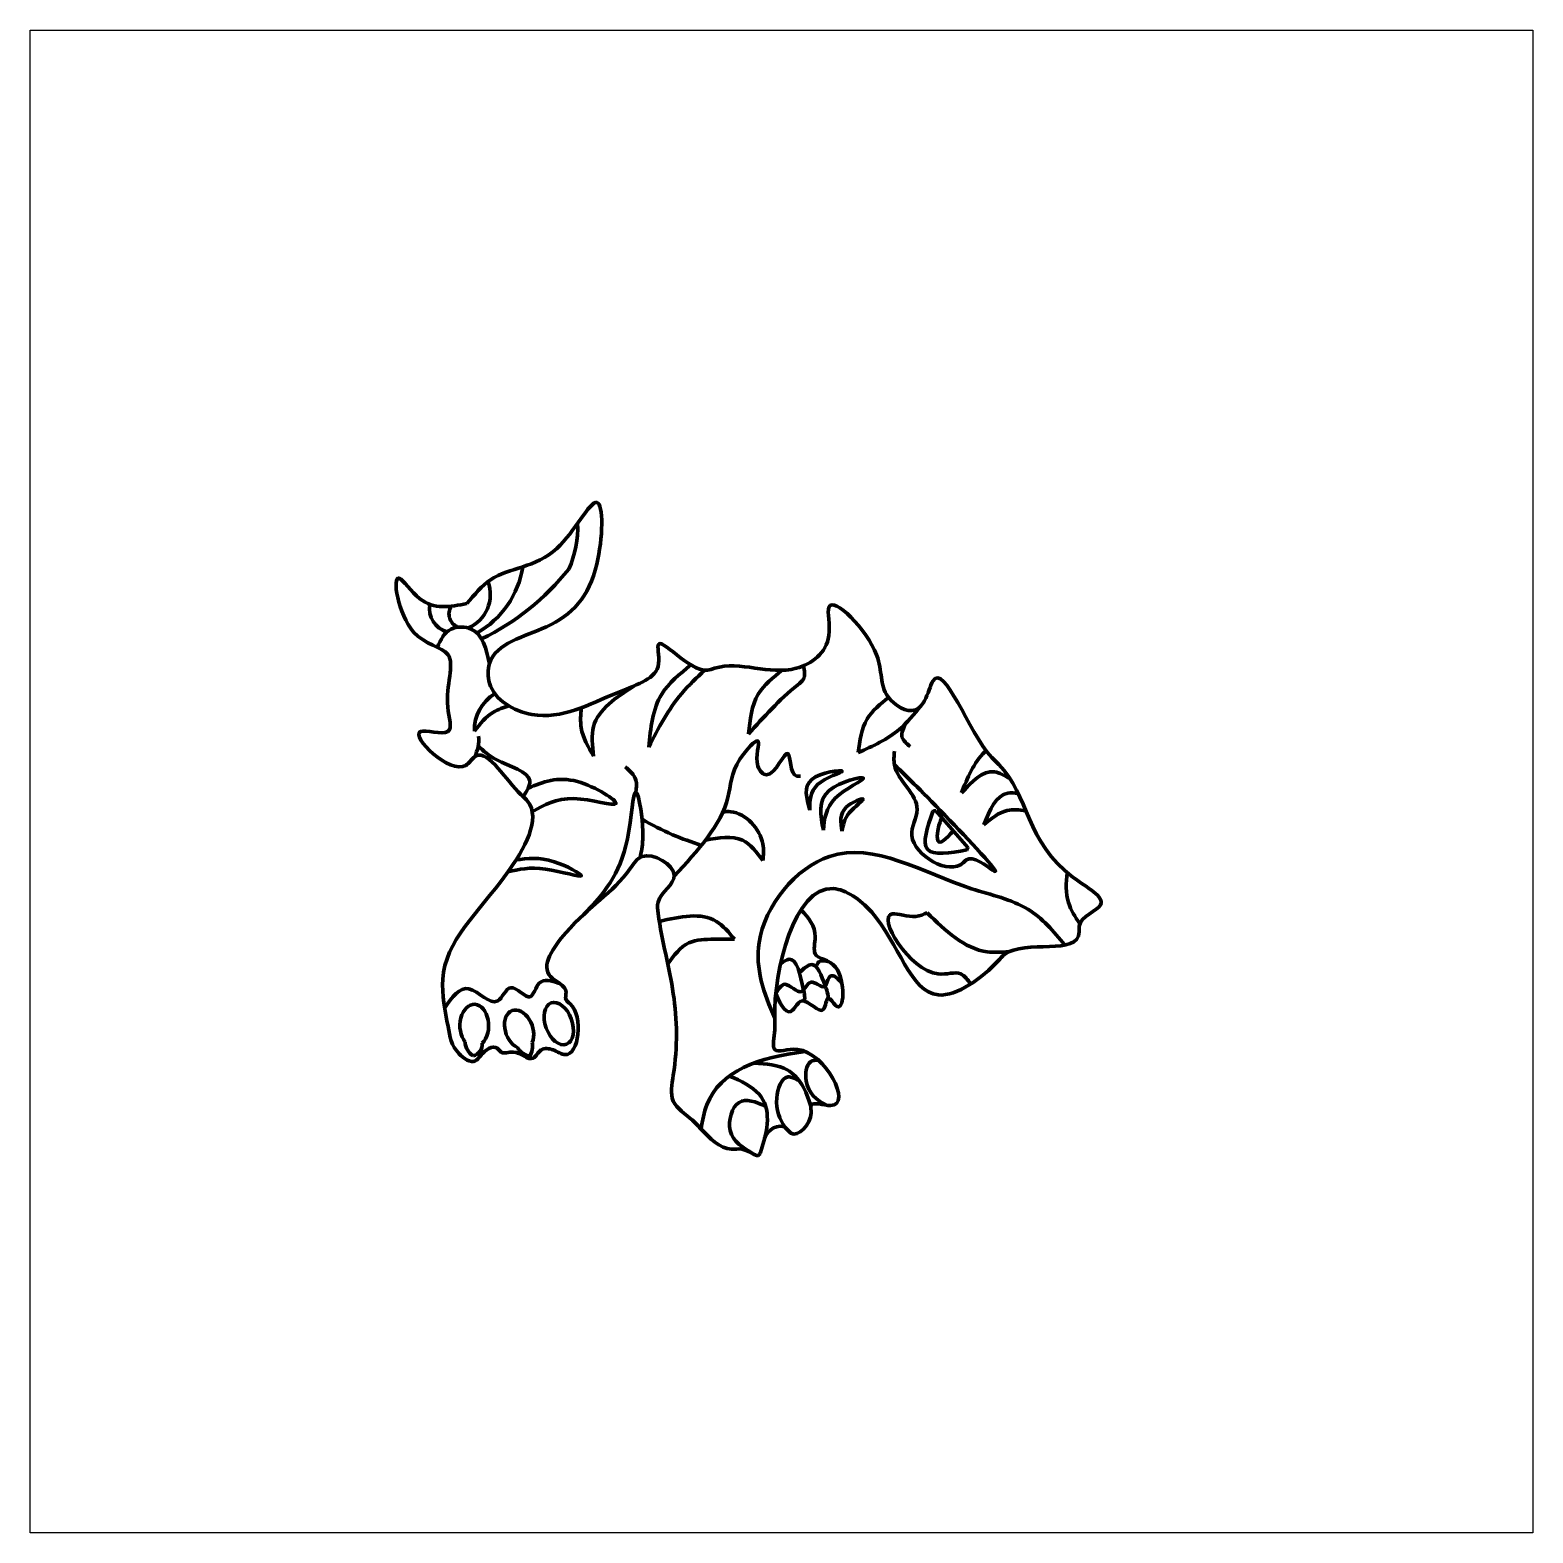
# Model space of a CAD drawing. Header units: millimetres. Extents: x 349 to 37728, y 366 to 37744.
import ezdxf

# ---------------------------------------------------------------- set-up
doc = ezdxf.new("R2010")
doc.units = ezdxf.units.MM
picture_1 = doc.add_image_def('image1.png', size_in_pixel=(300, 300))

msp = doc.modelspace()

# ---------------------------------------------------------------- linework, layer by layer
at = {"lineweight": 100}
for p, q in [((22880, 18322), (23617, 17478)), ((23617, 17478), (23670, 17417)), ((13496, 14042), (13523, 14034))]:
    msp.add_line(p, q, dxfattribs=at)
for centre, radius, start, end in [((11338, 25394), 2632, 336.2841, 1.8087), ((10328, 24753), 2305, 299.6194, 351.0894), ((8823, 28264), 6299, 295.9511, 321.4113), ((10890, 23708), 906, 293.0403, 20.3939), ((10880, 23351), 597, 169.4495, 254.2968), ((11125, 23226), 357, 147.9274, 248.7316), ((12465, 20331), 1065, 121.4815, 181.2655), ((10561, 20102), 948, 332.872, 4.8577), ((11612, 12601), 444, 183.2862, 236.8003), ((11286, 12529), 311, 285.5607, 2.8722), ((12889, 12699), 495, 212.0586, 257.0351), ((12342, 12471), 504, 329.6784, 11.0263)]:
    msp.add_arc(centre, radius, start, end, dxfattribs=at)
for centre, major_axis, ratio, start_param, end_param in [((11397, 12984), (0, 530), 0.674974, 3.734006, 8.734174), ((12512, 12886), (-177, 469), 0.677207, 3.742039, 8.797232)]:
    msp.add_ellipse(centre, major_axis=major_axis, ratio=ratio, start_param=start_param, end_param=end_param, dxfattribs=at)
msp.add_ellipse((13499, 13034), major_axis=(-190, 514), ratio=0.607099, dxfattribs=at)
for points, knots in [([(11214, 23481), (11399, 23701), (11991, 24407), (13446, 24331), (14647, 26813), (14562, 23968), (13489, 22832), (11732, 22460), (11727, 21177), (13162, 20352), (14492, 21111), (15533, 21479), (16088, 21837), (15765, 23023), (16825, 21662), (17951, 22103), (19129, 21476), (20386, 22426), (19975, 24031), (21703, 22301), (21403, 21233), (22281, 20667), (22661, 21104), (22952, 22410), (23748, 20107), (25200, 18805), (25081, 17223), (27425, 16005), (26399, 15679), (26536, 14670), (24943, 15194), (24113, 14222), (22419, 13003), (21840, 15561), (19511, 17128), (18798, 14151), (18889, 12839), (18740, 12198), (19893, 12761), (21018, 10626), (19710, 11143), (19846, 10614), (19361, 10099), (19076, 10607), (18669, 10398), (18611, 10152), (18609, 10140)], [0, 0, 0, 0, 831.303413, 2658.626283, 4171.947386, 5707.834072, 7707.113923, 9390.982529, 9878.983059, 11185.749765, 13360.042017, 14070.158776, 14612.092398, 15139.910043, 16511.490076, 16694.516702, 18727.61586, 19877.093929, 20583.001086, 22263.117205, 23344.318509, 24094.820891, 24412.701855, 24945.867337, 27343.239566, 27594.191162, 30955.373678, 31918.011383, 32670.389312, 32811.108325, 34755.081652, 34968.186171, 36686.238748, 39329.852031, 40450.098499, 43978.706644, 44279.977573, 44765.3585, 45334.932684, 46951.798149, 47437.611352, 47621.721349, 48332.192691, 48521.96451, 49106.290741, 49136.765314, 49136.765314, 49136.765314, 49136.765314]), ([(18383, 9768), (18278, 9824), (18050, 9946), (17577, 9840), (17164, 10281), (16748, 10722), (16219, 11043), (16459, 12257), (16435, 13780), (16039, 15172), (15913, 16231), (16788, 16734), (15625, 17427), (14914, 16304), (14014, 15853), (12878, 14247), (13759, 13968), (13636, 13621), (14138, 13322), (13967, 11994), (13376, 12401), (13037, 12446), (12834, 11998), (12450, 12434), (12090, 12245), (11910, 12547), (11593, 12315), (11384, 12001), (10849, 12346), (10726, 13094), (10367, 14840), (11959, 16155), (13143, 18257), (12219, 18998), (11606, 20074), (10981, 19026), (9327, 20648), (10971, 20075), (10559, 21225), (11124, 22353), (9613, 22507), (9260, 24667), (10144, 23271), (10804, 23400), (11214, 23481)], [49907.830577, 49907.830577, 49907.830577, 49907.830577, 50201.390987, 50452.673755, 51381.670983, 51665.849027, 52340.720318, 52984.814589, 55010.024558, 57040.638476, 57325.172116, 58106.110159, 59031.258295, 59448.814246, 61707.190602, 62864.536306, 63409.545006, 63602.337419, 63743.072322, 65011.141354, 65328.244129, 65623.422969, 65914.058005, 66427.600234, 66733.321336, 66867.453982, 67315.945211, 67509.673214, 67948.549327, 68676.238095, 69860.95337, 72928.864299, 74810.270451, 75133.694993, 76534.770916, 76810.286374, 78214.790272, 78892.630749, 79502.144267, 80810.889445, 81827.357049, 83211.43211, 83930.134695, 85109.297156, 85109.297156, 85109.297156, 85109.297156]), ([(10480, 22390), (10560, 22586), (10733, 22920), (11572, 22905), (11694, 22350), (11775, 21983)], [113.44482, 113.44482, 113.44482, 113.44482, 691.139942, 1192.590112, 2166.162421, 2166.162421, 2166.162421, 2166.162421]), ([(11495, 19937), (11623, 19816), (11999, 19487), (12965, 19267), (12709, 18822), (12614, 18680)], [88.012295, 88.012295, 88.012295, 88.012295, 643.463738, 1632.879385, 2070.810736, 2070.810736, 2070.810736, 2070.810736]), ([(22801, 18307), (22809, 18314), (22832, 18329), (22861, 18327), (22880, 18322)], [62.363539, 62.363539, 62.363539, 62.363539, 95.296359, 151.276425, 151.276425, 151.276425, 151.276425]), ([(15571, 18114), (15819, 17979), (16293, 17721), (16803, 17548), (17046, 17467)], [0, 0, 0, 0, 846.886075, 1613.760858, 1613.760858, 1613.760858, 1613.760858]), ([(22801, 18307), (22661, 17911), (22406, 17135), (23222, 17274), (23649, 17356)], [60.470184, 60.470184, 60.470184, 60.470184, 1025.390693, 2018.530157, 2018.530157, 2018.530157, 2018.530157]), ([(23025, 18156), (22984, 18056), (22918, 17880), (22898, 17408), (23127, 17617), (23314, 17825)], [57.944922, 57.944922, 57.944922, 57.944922, 398.964352, 638.349886, 1186.325732, 1186.325732, 1186.325732, 1186.325732]), ([(18870, 13166), (18597, 13786), (18077, 15300), (20402, 18151), (23060, 16465), (25183, 16044), (25806, 15332), (26086, 14987)], [445.395151, 445.395151, 445.395151, 445.395151, 2384.731813, 5152.594799, 8773.939568, 10264.580245, 11551.583159, 11551.583159, 11551.583159, 11551.583159]), ([(23649, 17356), (23655, 17362), (23669, 17380), (23671, 17402), (23670, 17417)], [67.435449, 67.435449, 67.435449, 67.435449, 96.137799, 138.491188, 138.491188, 138.491188, 138.491188]), ([(26141, 16791), (26112, 16532), (26096, 16074), (26338, 15687), (26458, 15518)], [244.047908, 244.047908, 244.047908, 244.047908, 998.100308, 1602.554722, 1602.554722, 1602.554722, 1602.554722]), ([(19520, 15860), (19715, 15671), (19966, 15352), (19755, 14618), (20655, 14656), (20603, 13046), (20160, 13826), (20115, 13070), (19571, 13832), (19236, 13123), (19035, 13452), (18896, 13781)], [205.362282, 205.362282, 205.362282, 205.362282, 969.198123, 1394.144239, 2000.993706, 2954.531485, 3211.142218, 3510.666294, 4088.44342, 4403.680025, 5122.681069, 5122.681069, 5122.681069, 5122.681069]), ([(19013, 14516), (19091, 14579), (19397, 14780), (19504, 14261), (19584, 13867)], [147.182359, 147.182359, 147.182359, 147.182359, 414.304532, 1260.648651, 1260.648651, 1260.648651, 1260.648651]), ([(19901, 14444), (19917, 14494), (19966, 14628), (20122, 14591), (20222, 14567)], [14.945058, 14.945058, 14.945058, 14.945058, 155.087398, 412.346099, 412.346099, 412.346099, 412.346099]), ([(18896, 13781), (18965, 13896), (19129, 14171), (19548, 13622), (19731, 14236), (20131, 13800), (20221, 14341), (20406, 14198), (20541, 14041)], [0, 0, 0, 0, 324.489982, 774.125984, 1100.435381, 1452.135245, 1702.143674, 2142.095251, 2142.095251, 2142.095251, 2142.095251]), ([(19483, 14303), (19593, 14407), (19882, 14658), (20030, 14235), (20123, 13970)], [45.62501, 45.62501, 45.62501, 45.62501, 418.511998, 1045.718718, 1045.718718, 1045.718718, 1045.718718]), ([(19610, 13592), (19614, 13650), (19621, 13743), (19596, 13833), (19584, 13867)], [0, 0, 0, 0, 170.203358, 278.560741, 278.560741, 278.560741, 278.560741]), ([(20123, 13970), (20138, 13935), (20175, 13835), (20199, 13732), (20210, 13664)], [647.340847, 647.340847, 647.340847, 647.340847, 762.546917, 976.063886, 976.063886, 976.063886, 976.063886]), ([(17037, 10415), (17070, 10628), (17314, 11804), (18473, 12189), (19624, 12340)], [350.065793, 350.065793, 350.065793, 350.065793, 977.889646, 3963.482716, 3963.482716, 3963.482716, 3963.482716]), ([(18347, 12049), (18661, 12039), (19351, 11965), (19649, 11379), (19769, 10980)], [253.307711, 253.307711, 253.307711, 253.307711, 1125.007516, 2276.18268, 2276.18268, 2276.18268, 2276.18268]), ([(19961, 12119), (19883, 12125), (19661, 12102), (19581, 11413), (19903, 11130), (20168, 11002)], [194.810671, 194.810671, 194.810671, 194.810671, 416.486752, 903.605485, 1728.942591, 1728.942591, 1728.942591, 1728.942591]), ([(17738, 11728), (18038, 11604), (18824, 11217), (18716, 10401), (18504, 9803)], [249.670236, 249.670236, 249.670236, 249.670236, 1139.101885, 2788.380262, 2788.380262, 2788.380262, 2788.380262]), ([(19481, 11608), (19380, 11662), (19082, 11823), (18824, 11069), (18984, 10648), (19137, 10444)], [0, 0, 0, 0, 300.338249, 891.436869, 1650.56876, 1650.56876, 1650.56876, 1650.56876]), ([(18648, 10966), (18395, 11091), (17899, 11282), (17591, 10233), (18089, 9939), (18356, 9782)], [128.308307, 128.308307, 128.308307, 128.308307, 825.786982, 1557.01215, 2400.0431, 2400.0431, 2400.0431, 2400.0431])]:
    msp.add_open_spline(points, degree=3, knots=knots, dxfattribs=at)
for points in [[(15735, 19911), (16060, 21229), (16786, 21954)], [(15735, 19911), (16557, 21246), (17135, 21824)], [(18221, 20236), (19445, 21460), (19582, 21597), (19582, 21932)], [(18221, 20236), (18461, 21228), (19055, 21822)], [(14365, 19689), (14365, 20425), (15374, 21434)], [(11400, 20308), (11874, 20781), (12257, 20933)], [(20946, 19772), (21169, 20610), (21702, 21143)], [(20946, 19772), (21974, 20354), (22502, 20934)], [(14365, 19689), (14057, 20390), (14057, 20887)], [(22142, 20512), (22034, 20163), (22241, 19926)], [(16371, 16698), (17706, 18661), (18006, 19613), (18453, 20060), (18453, 19437), (18669, 19221), (19197, 19749), (19421, 19188), (19509, 19188)], [(23511, 18769), (24094, 19793), (24127, 19825)], [(21847, 19469), (23229, 18086), (24289, 16849), (23622, 17097), (23563, 17038), (22280, 17708), (22411, 18355), (21847, 19469), (21847, 19806)], [(12736, 18889), (13967, 19053), (14920, 18505), (13874, 18630), (12839, 18303)], [(15416, 18783), (15416, 19091), (15149, 19421)], [(19741, 18346), (19789, 19104), (20547, 19314), (19936, 18977), (19741, 18346)], [(20079, 17841), (20226, 18833), (21071, 19138), (20377, 18638), (20079, 17841)], [(24727, 19118), (24334, 19297), (23511, 18769)], [(14169, 15793), (15206, 17631), (15416, 18783), (15589, 17616), (15521, 17163)], [(24070, 17979), (24665, 18763), (24921, 18763)], [(20543, 17821), (20650, 18416), (21067, 18619), (20724, 18275), (20543, 17821)], [(24070, 17979), (24652, 18331), (25113, 18331)], [(18575, 17089), (18575, 17502), (17776, 18302), (17581, 18302)], [(18575, 17089), (18071, 17594), (17145, 17594)], [(12434, 17103), (13384, 17060), (14056, 16715), (13171, 16876), (12235, 16809)], [(17866, 15131), (17420, 15577), (15999, 15577)], [(22658, 15790), (22383, 15698), (21796, 15764), (22934, 14268), (23499, 14268), (23747, 14020)], [(22658, 15790), (24157, 14819), (24696, 14819)], [(17866, 15131), (17366, 15131), (16733, 15042), (16209, 14518)], [(10661, 13429), (11265, 13898), (11981, 13599), (12309, 13927), (12785, 13702), (13015, 14042), (13496, 14042)], [(18356, 9782), (18454, 9753), (18504, 9803)]]:
    msp.add_spline(points, degree=3, dxfattribs=at)

# ---------------------------------------------------------------- pictures from other files: only their frames are drawn
image = msp.add_image(picture_1, insert=(349, 366), size_in_units=(37379, 37379))
image.dxf.flags = 7

doc.saveas('drawing.dxf')
